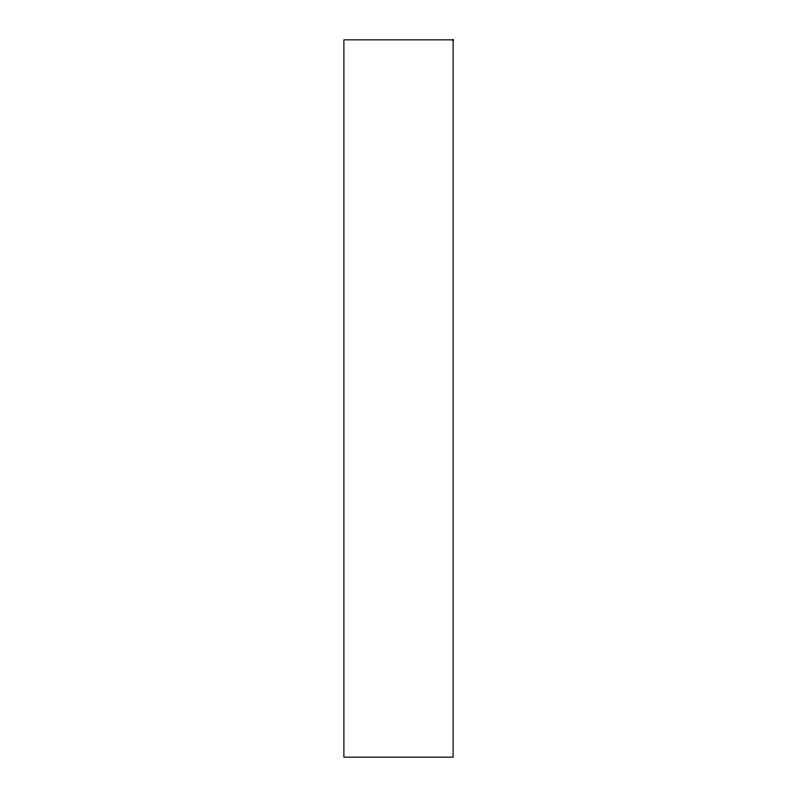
<?xml version="1.0" encoding="UTF-8"?>
<svg xmlns="http://www.w3.org/2000/svg" width="797" height="797" viewBox="0 0 797 797"><rect width="100%" height="100%" fill="white"/><g stroke="black" fill="none" stroke-linecap="round" stroke-linejoin="round"><path stroke-width="1.2" d="M453.114 39.85L343.886 39.85L343.886 757.15L453.114 757.15L453.114 39.85"/></g></svg>
